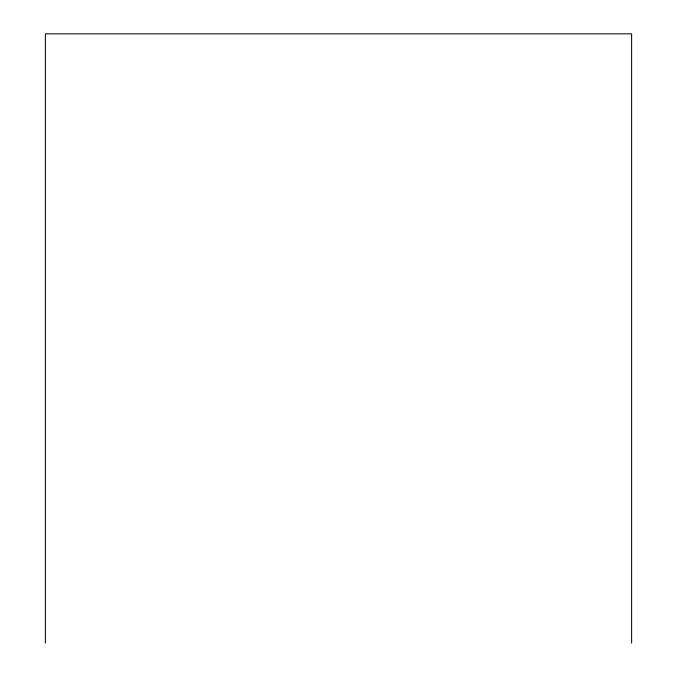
<?xml version="1.0" encoding="UTF-8"?>
<svg xmlns="http://www.w3.org/2000/svg" width="677" height="677" viewBox="0 0 677 677"><rect width="100%" height="100%" fill="white"/><g stroke="black" fill="none" stroke-linecap="round" stroke-linejoin="round"><path stroke-width="1.02" d="M631.616 643.15L631.616 33.85L45.384 33.85L45.384 643.15"/></g></svg>
